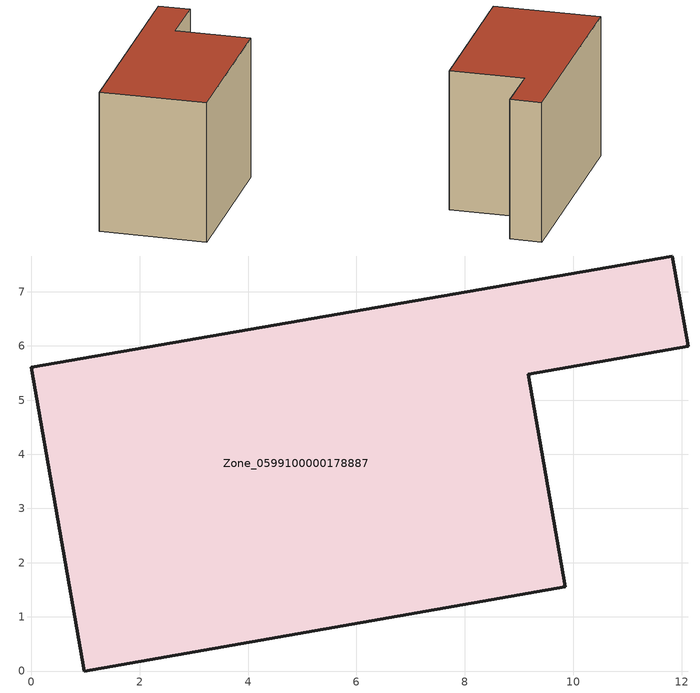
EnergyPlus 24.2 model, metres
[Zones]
Zone_0599100000178887
 floor ground (C_G): 0,5.61 11.83,7.66 12.12,5.99 9.17,5.48 9.85,1.55 0.97,0 z0
 wall outside (C_F): 0.97,0 9.85,1.55 9.17,5.48 12.12,5.99 11.83,7.66 0,5.61 0.97,0 z0:7.74
 roof outside (C_R): 11.83,7.66 0,5.61 0.97,0 9.85,1.55 9.17,5.48 12.12,5.99 z7.74
[BUILDING]
Pand.0599100000178887: North Axis=0; Terrain=City; Loads Convergence Tolerance Value=0.04; Temperature Convergence Tolerance Value=0.4; Solar Distribution=FullExterior; Maximum Number of Warmup Days=25; Minimum Number of Warmup Days=1
[Site:Location]
Rotterdam.The.Hague.AP_ZH_NLD Design_Conditions: Latitude=51.96; Longitude=4.45; Time Zone=1; Elevation=-4.5
[SITE:GROUNDTEMPERATURE:BUILDINGSURFACE]
18, 18, 18, 18, 18, 18, 18, 18, 18, 18, 18, 18
[MATERIAL] Thermal Absorptance=0.9; Solar Absorptance=0.7; Visible Absorptance=0.7
Name | Roughness | Thickness | Conductivity | Density | Specific Heat
G.TC.1992-2005 | MediumSmooth | 0.15 | 0.06 | 540 | 1210
F.TC.1992-2005 | Rough | 0.3 | 0.12 | 1920 | 840
R.TC.1992-2005 | MediumRough | 0.2 | 0.08 | 1500 | 1000
[CONSTRUCTION]
C_G: G.TC.1992-2005
C_F: F.TC.1992-2005
C_R: R.TC.1992-2005
[ZONE]
Zone_0599100000178887: Type=1; Multiplier=1; Ceiling Height=Autocalculate; Volume=Autocalculate; Floor Area=autocalculate; Part of Total Floor Area=Yes
[ZONEINFILTRATION:DESIGNFLOWRATE]
Infil_Zone_0599100000178887: Zone or ZoneList or Space or SpaceList=Zone_0599100000178887; Schedule=AlwaysOn; Design Flow Rate Calculation Method=Flow/Area; Flow Rate per Floor Area=0.0015; Constant Term Coefficient=1; Temperature Term Coefficient=0; Velocity Term Coefficient=0; Velocity Squared Term Coefficient=0
[HVACTEMPLATE:ZONE:IDEALLOADSAIRSYSTEM]
Zone_0599100000178887: Maximum Heating Supply Air Temperature=50; Minimum Cooling Supply Air Temperature=13; Maximum Heating Supply Air Humidity Ratio=0.0156; Minimum Cooling Supply Air Humidity Ratio=0.0077; Heating Limit=NoLimit; Cooling Limit=NoLimit; Dehumidification Control Type=ConstantSensibleHeatRatio; Cooling Sensible Heat Ratio=0.7; Dehumidification Setpoint=60; Humidification Control Type=None; Humidification Setpoint=30; Outdoor Air Method=None; Outdoor Air Flow Rate per Person=0.00944; Outdoor Air Flow Rate per Zone Floor Area=0; Outdoor Air Flow Rate per Zone=0; Demand Controlled Ventilation Type=None; Outdoor Air Economizer Type=NoEconomizer; Heat Recovery Type=None; Sensible Heat Recovery Effectiveness=0.7; Latent Heat Recovery Effectiveness=0.65
[ZONECONTROL:THERMOSTAT]
ThermostatControl_Zone_0599100000178887: Zone or ZoneList=Zone_0599100000178887; Control Type Schedule=DualSetpointControlType; Control 1=Thermostat_Zone_0599100000178887; Temperature Difference Between Cutout And Setpoint=0
[THERMOSTATSETPOINT:DUALSETPOINT]
Thermostat_Zone_0599100000178887: Heating Setpoint Temperature Schedule=HeatingSetpoint_Zone_0599100000178887; Cooling Setpoint Temperature Schedule=CoolingSetpoint_Zone_0599100000178887
[SCHEDULE:COMPACT]
HeatingSetpoint_Zone_0599100000178887: Through: 12/31, For: AllDays, Until: 24:00, 21
CoolingSetpoint_Zone_0599100000178887: Through: 12/31, For: AllDays, Until: 24:00, 24
DualSetpointControlType: Through: 12/31, For: AllDays, Until: 24:00, 4
AlwaysOn: Through: 12/31, For: AllDays, Until: 24:00, 1
